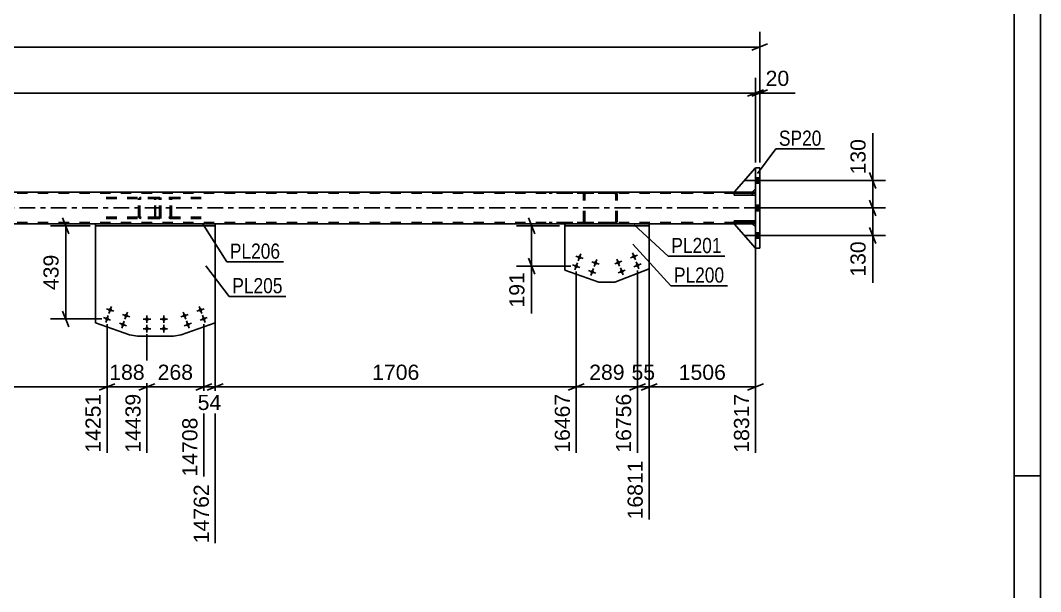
# Model space of a CAD drawing. Header units: millimetres. Extents: x -55 to 786, y -403 to 191.
# Drawn here: x 593.2 to 785.9, y -275.8 to -167.9 of the extents above; entities that cross this region are included whole.
import ezdxf

# ---------------------------------------------------------------- set-up
doc = ezdxf.new("R2010")
doc.units = ezdxf.units.MM
doc.linetypes.add('DXK_LINE_DOT2', pattern=[3.9198, 1.9599, -1.9599])
doc.linetypes.add('DXK_LINE_DOT3', pattern=[5.9187, 2.979, -0.9799, 0.9799, -0.9799])
doc.styles.add('Arial', font='ARIAL.TTF', dxfattribs={"height": 0.2})
doc.styles.add('Arial Narrow', font='ARIALN.TTF', dxfattribs={"height": 0.2})

# ---------------------------------------------------------------- blocks, each defined once
blk = doc.blocks.new('Unknown-203774531-1113')
at = {"color": 5, "linetype": 'Continuous'}
for p, q in [((785.92, -402.88), (785.92, 191.12)), ((780.92, -397.88), (780.92, 186.12)), ((785.92, -253.88), (780.92, -253.88))]:
    blk.add_line(p, q, dxfattribs=at)
blk = doc.blocks.new('Bolt-203774531-2169 - 2150')
at = {"linetype": 'Continuous'}
for points in [[(616.71, -224.31, -1), (617.43, -224.31, -1)], [(619.91, -224.31, -1), (620.63, -224.31, -1)], [(616.71, -226.11, -1), (617.43, -226.11, -1)], [(619.91, -226.11, -1), (620.63, -226.11, -1)]]:
    blk.add_hatch(color=1, dxfattribs=at).paths.add_polyline_path(points)
at = {"color": 1, "linetype": 'Continuous'}
for p, q in [((617.07, -225.03), (617.07, -223.59)), ((620.27, -225.03), (620.27, -223.59)), ((616.35, -224.31), (617.79, -224.31)), ((617.07, -226.83), (617.07, -225.39)), ((619.55, -224.31), (620.99, -224.31)), ((620.27, -226.83), (620.27, -225.39)), ((616.35, -226.11), (617.79, -226.11)), ((619.55, -226.11), (620.99, -226.11))]:
    blk.add_line(p, q, dxfattribs=at)
blk = doc.blocks.new('Part-203774531-2355 - 2150')
at = {"color": 7, "linetype": 'DXK_LINE_DOT2'}
for p, q in [((705.4, -200.29), (693.05, -200.29)), ((700.04, -200.29), (699.84, -200.32)), ((705.6, -200.32), (705.4, -200.29)), ((705.4, -200.53), (693.05, -200.53)), ((699.57, -200.58), (699.53, -200.77)), ((699.53, -205.81), (699.53, -200.77)), ((699.78, -200.77), (699.8, -200.68)), ((699.78, -205.81), (699.78, -200.77)), ((699.8, -200.68), (699.86, -200.6)), ((699.86, -200.6), (699.94, -200.55)), ((699.94, -200.55), (700.04, -200.53)), ((705.4, -200.53), (705.5, -200.55)), ((705.5, -200.55), (705.58, -200.6)), ((705.58, -200.6), (705.64, -200.68)), ((705.64, -200.68), (705.66, -200.77)), ((705.66, -205.81), (705.66, -200.77)), ((705.91, -200.77), (705.87, -200.58)), ((705.91, -205.81), (705.91, -200.77)), ((705.4, -206.05), (693.05, -206.05)), ((699.53, -205.81), (699.57, -205.99)), ((699.8, -205.9), (699.78, -205.81)), ((699.86, -205.98), (699.8, -205.9)), ((699.94, -206.03), (699.86, -205.98)), ((700.04, -206.05), (699.94, -206.03)), ((705.5, -206.03), (705.4, -206.05)), ((705.58, -205.98), (705.5, -206.03)), ((705.64, -205.9), (705.58, -205.98)), ((705.66, -205.81), (705.64, -205.9)), ((705.87, -205.99), (705.91, -205.81)), ((705.4, -206.29), (693.05, -206.29)), ((699.84, -206.25), (700.04, -206.29)), ((705.4, -206.29), (705.6, -206.25))]:
    blk.add_line(p, q, dxfattribs=at)
for centre, start, end in [((700.02, -200.79), 110.7583, 155.68), ((705.42, -200.79), 24.32, 69.2417), ((700.02, -205.79), 204.32, 249.2417), ((705.42, -205.79), 290.7583, 335.68)]:
    blk.add_arc(centre, 0.496, start, end, dxfattribs=at)
blk = doc.blocks.new('Part-203774531-2292 - 2150')
at = {"color": 7, "linetype": 'DXK_LINE_DOT2'}
for p, q in [((731.45, -206.29), (728.05, -206.29)), ((728.05, -206.29), (732.05, -210.89)), ((732.05, -206.89), (731.45, -206.29)), ((732.05, -210.89), (732.05, -206.89))]:
    blk.add_line(p, q, dxfattribs=at)
blk = doc.blocks.new('Part-203774531-2293 - 2150')
at = {"color": 2, "linetype": 'Continuous'}
for p, q in [((731.45, -206.29), (728.05, -206.29)), ((728.05, -206.29), (732.05, -210.89)), ((732.05, -206.89), (731.45, -206.29))]:
    blk.add_line(p, q, dxfattribs=at)
at = {"color": 7, "linetype": 'DXK_LINE_DOT2'}
blk.add_line((732.05, -210.89), (732.05, -206.89), dxfattribs=at)
blk = doc.blocks.new('Part-203774531-2224 - 2150')
at = {"color": 7, "linetype": 'DXK_LINE_DOT2'}
for p, q in [((619.2, -201.29), (608.98, -201.29)), ((619.2, -201.53), (608.98, -201.53)), ((615.5, -201.58), (615.46, -201.77)), ((615.46, -204.81), (615.46, -201.77)), ((615.71, -201.77), (615.73, -201.68)), ((615.71, -204.81), (615.71, -201.77)), ((615.73, -201.68), (615.79, -201.6)), ((615.97, -201.29), (615.77, -201.32)), ((615.79, -201.6), (615.87, -201.55)), ((615.87, -201.55), (615.97, -201.53)), ((619.4, -201.32), (619.2, -201.29)), ((619.2, -201.53), (619.3, -201.55)), ((619.3, -201.55), (619.38, -201.6)), ((619.38, -201.6), (619.44, -201.68)), ((619.44, -201.68), (619.46, -201.77)), ((619.46, -204.81), (619.46, -201.77)), ((619.72, -201.77), (619.68, -201.58)), ((619.72, -204.81), (619.72, -201.77)), ((619.2, -205.05), (608.98, -205.05)), ((619.2, -205.29), (608.98, -205.29)), ((615.46, -204.81), (615.5, -204.99)), ((615.73, -204.9), (615.71, -204.81)), ((615.79, -204.98), (615.73, -204.9)), ((615.77, -205.25), (615.97, -205.29)), ((615.87, -205.03), (615.79, -204.98)), ((615.97, -205.05), (615.87, -205.03)), ((619.3, -205.03), (619.2, -205.05)), ((619.2, -205.29), (619.4, -205.25)), ((619.38, -204.98), (619.3, -205.03)), ((619.44, -204.9), (619.38, -204.98)), ((619.46, -204.81), (619.44, -204.9)), ((619.68, -204.99), (619.72, -204.81))]:
    blk.add_line(p, q, dxfattribs=at)
for centre, start, end in [((615.95, -201.79), 110.7583, 155.68), ((619.22, -201.79), 24.32, 69.2417), ((615.95, -204.79), 204.32, 249.2417), ((619.22, -204.79), 290.7583, 335.68)]:
    blk.add_arc(centre, 0.496, start, end, dxfattribs=at)
blk = doc.blocks.new('Part-203774531-2235 - 2150')
at = {"color": 7, "linetype": 'DXK_LINE_DOT2'}
for p, q in [((618.57, -201.58), (618.55, -201.77)), ((618.55, -204.81), (618.55, -201.77)), ((618.63, -201.43), (618.57, -201.58)), ((618.71, -201.32), (618.63, -201.43)), ((618.68, -201.77), (618.69, -201.68)), ((618.68, -204.81), (618.68, -201.77)), ((618.69, -201.68), (618.72, -201.6)), ((618.82, -201.29), (618.71, -201.32)), ((618.72, -201.6), (618.77, -201.55)), ((618.77, -201.55), (618.82, -201.53)), ((627.32, -201.29), (618.82, -201.29)), ((627.32, -201.53), (618.82, -201.53)), ((619.72, -201.53), (619.72, -201.29)), ((621.42, -201.32), (621.22, -201.29)), ((621.22, -201.53), (621.32, -201.55)), ((621.32, -201.55), (621.4, -201.6)), ((621.4, -201.6), (621.46, -201.68)), ((621.46, -201.68), (621.48, -201.77)), ((621.48, -204.81), (621.48, -201.77)), ((621.73, -201.77), (621.69, -201.58)), ((621.73, -204.81), (621.73, -201.77)), ((618.55, -204.81), (618.57, -204.99)), ((618.57, -204.99), (618.63, -205.15)), ((618.63, -205.15), (618.71, -205.25)), ((618.69, -204.9), (618.68, -204.81)), ((618.72, -204.98), (618.69, -204.9)), ((618.71, -205.25), (618.82, -205.29)), ((618.77, -205.03), (618.72, -204.98)), ((618.82, -205.05), (618.77, -205.03)), ((627.32, -205.05), (618.82, -205.05)), ((627.32, -205.29), (618.82, -205.29)), ((619.72, -205.29), (619.72, -205.05)), ((621.32, -205.03), (621.22, -205.05)), ((621.22, -205.29), (621.42, -205.25)), ((621.4, -204.98), (621.32, -205.03)), ((621.46, -204.9), (621.4, -204.98)), ((621.48, -204.81), (621.46, -204.9)), ((621.69, -204.99), (621.73, -204.81))]:
    blk.add_line(p, q, dxfattribs=at)
for centre, start, end in [((621.24, -201.78), 23.8951, 68.8487), ((621.24, -204.79), 291.1513, 336.1049)]:
    blk.add_arc(centre, 0.492, start, end, dxfattribs=at)
blk = doc.blocks.new('Part-203774531-2266 - 2150')
at = {"color": 7, "linetype": 'DXK_LINE_DOT2'}
for p, q in [((732.05, -200.53), (728.05, -200.53)), ((728.05, -200.53), (728.05, -200.85)), ((728.05, -200.85), (732.05, -200.85)), ((731.45, -200.53), (731.45, -200.85)), ((732.05, -200.85), (732.05, -200.53)), ((732.05, -200.58), (732.05, -200.85))]:
    blk.add_line(p, q, dxfattribs=at)
blk = doc.blocks.new('Bolt-203774531-2348 - 2150')
at = {"linetype": 'Continuous'}
for points in [[(697.85, -214.19, -1), (698.53, -214.43, -1)], [(698.46, -212.5, -1), (699.13, -212.74, -1)], [(701.47, -213.57, -1), (702.15, -213.81, -1)], [(700.87, -215.26, -1), (701.55, -215.5, -1)]]:
    blk.add_hatch(color=1, dxfattribs=at).paths.add_polyline_path(points)
at = {"color": 1, "linetype": 'Continuous'}
for p, q in [((698.55, -213.3), (699.04, -211.94)), ((697.95, -214.99), (698.43, -213.64)), ((698.12, -212.38), (699.47, -212.86)), ((701.13, -213.45), (702.49, -213.93)), ((701.57, -214.37), (702.05, -213.01)), ((697.51, -214.07), (698.87, -214.55)), ((700.53, -215.14), (701.89, -215.62)), ((700.97, -216.06), (701.45, -214.71))]:
    blk.add_line(p, q, dxfattribs=at)
blk = doc.blocks.new('Part-203774531-2287 - 2150')
at = {"color": 2, "linetype": 'Continuous'}
for p, q in [((607.36, -206.29), (607.36, -206.69)), ((607.36, -206.29), (629.97, -206.29)), ((607.36, -206.69), (629.97, -206.69)), ((629.97, -206.29), (629.97, -206.69))]:
    blk.add_line(p, q, dxfattribs=at)
blk = doc.blocks.new('Part-203774531-2361 - 2150')
at = {"color": 7, "linetype": 'DXK_LINE_DOT2'}
for p, q in [((732.05, -205.73), (728.05, -205.73)), ((728.05, -205.73), (728.05, -206.05)), ((728.05, -206.05), (732.05, -206.05)), ((731.45, -206.05), (731.45, -205.73)), ((732.05, -206.05), (732.05, -205.73))]:
    blk.add_line(p, q, dxfattribs=at)
blk = doc.blocks.new('Part-203774531-2290 - 2150')
at = {"color": 7, "linetype": 'DXK_LINE_DOT2'}
for p, q in [((728.05, -200.29), (732.05, -195.69)), ((732.05, -195.69), (732.05, -199.69)), ((731.45, -200.29), (728.05, -200.29)), ((732.05, -199.69), (731.45, -200.29))]:
    blk.add_line(p, q, dxfattribs=at)
blk = doc.blocks.new('Part-203774531-2291 - 2150')
at = {"color": 2, "linetype": 'Continuous'}
for p, q in [((728.05, -200.29), (732.05, -195.69)), ((731.45, -200.29), (728.05, -200.29)), ((732.05, -199.69), (731.45, -200.29))]:
    blk.add_line(p, q, dxfattribs=at)
at = {"color": 7, "linetype": 'DXK_LINE_DOT2'}
blk.add_line((732.05, -195.69), (732.05, -199.69), dxfattribs=at)
blk = doc.blocks.new('Part-203774531-2295 - 2150')
at = {"color": 2, "linetype": 'Continuous'}
for p, q in [((728.05, -200.85), (728.05, -200.53)), ((728.05, -200.53), (732.05, -200.53)), ((732.05, -200.85), (728.05, -200.85)), ((732.05, -200.85), (732.05, -200.53))]:
    blk.add_line(p, q, dxfattribs=at)
at = {"color": 7, "linetype": 'DXK_LINE_DOT2'}
for p, q in [((731.45, -200.85), (731.45, -200.53)), ((732.05, -200.53), (732.05, -200.85))]:
    blk.add_line(p, q, dxfattribs=at)
blk = doc.blocks.new('Part-203774531-2318 - 2150')
at = {"color": 2, "linetype": 'Continuous'}
for p, q in [((732.05, -195.69), (732.85, -195.69)), ((732.05, -210.89), (732.05, -195.69)), ((732.85, -210.89), (732.85, -195.69)), ((732.85, -210.89), (732.05, -210.89))]:
    blk.add_line(p, q, dxfattribs=at)
at = {"color": 7, "linetype": 'DXK_LINE_DOT2'}
for p, q in [((732.05, -210.89), (732.05, -195.69)), ((732.85, -195.69), (732.85, -210.89))]:
    blk.add_line(p, q, dxfattribs=at)
blk = doc.blocks.new('Bolt-203774531-2326 - 2150')
at = {"linetype": 'Continuous'}
for points in [[(732.05, -197.57), (732.05, -198.61), (732.85, -198.61), (732.85, -197.57)], [(732.05, -197.57), (732.05, -198.61), (732.85, -198.61), (732.85, -197.57)], [(732.05, -197.57), (732.05, -198.61), (732.85, -198.61), (732.85, -197.57)], [(732.05, -202.77), (732.05, -203.81), (732.85, -203.81), (732.85, -202.77)], [(732.05, -202.77), (732.05, -203.81), (732.85, -203.81), (732.85, -202.77)], [(732.05, -207.97), (732.05, -209.01), (732.85, -209.01), (732.85, -207.97)], [(732.05, -207.97), (732.05, -209.01), (732.85, -209.01), (732.85, -207.97)], [(732.05, -207.97), (732.05, -209.01), (732.85, -209.01), (732.85, -207.97)]]:
    blk.add_hatch(color=1, dxfattribs=at).paths.add_polyline_path(points)
at = {"color": 1, "linetype": 'Continuous'}
for p, q in [((734.25, -198.09), (730.05, -198.09)), ((734.25, -198.09), (730.05, -198.09)), ((734.25, -198.09), (730.05, -198.09)), ((732.85, -197.57), (732.05, -197.57)), ((732.85, -197.57), (732.05, -197.57)), ((732.85, -197.57), (732.05, -197.57)), ((732.85, -198.61), (732.05, -198.61)), ((732.85, -198.61), (732.05, -198.61)), ((732.85, -198.61), (732.05, -198.61)), ((734.25, -203.29), (730.05, -203.29)), ((734.25, -203.29), (730.05, -203.29)), ((732.85, -202.77), (732.05, -202.77)), ((732.85, -202.77), (732.05, -202.77)), ((732.85, -203.81), (732.05, -203.81)), ((732.85, -203.81), (732.05, -203.81)), ((732.85, -207.97), (732.05, -207.97)), ((732.85, -207.97), (732.05, -207.97)), ((732.85, -207.97), (732.05, -207.97)), ((734.25, -208.49), (730.05, -208.49)), ((734.25, -208.49), (730.05, -208.49)), ((734.25, -208.49), (730.05, -208.49)), ((732.85, -209.01), (732.05, -209.01)), ((732.85, -209.01), (732.05, -209.01)), ((732.85, -209.01), (732.05, -209.01))]:
    blk.add_line(p, q, dxfattribs=at)
blk = doc.blocks.new('Part-203774531-2362 - 2150')
at = {"color": 2, "linetype": 'Continuous'}
for p, q in [((728.05, -206.05), (728.05, -205.73)), ((728.05, -205.73), (732.05, -205.73)), ((732.05, -206.05), (728.05, -206.05)), ((732.05, -206.05), (732.05, -205.73))]:
    blk.add_line(p, q, dxfattribs=at)
at = {"color": 7, "linetype": 'DXK_LINE_DOT2'}
for p, q in [((731.45, -206.05), (731.45, -205.73)), ((732.05, -205.73), (732.05, -206.05))]:
    blk.add_line(p, q, dxfattribs=at)
blk = doc.blocks.new('Part-203774531-2370 - 2150')
at = {"color": 2, "linetype": 'Continuous'}
for p, q in [((719.95, -200.29), (54.38, -200.29)), ((728.05, -200.29), (720.05, -200.29)), ((731.45, -200.29), (732.05, -200.29)), ((607.36, -206.29), (541.46, -206.29)), ((696.03, -206.29), (629.97, -206.29)), ((719.95, -206.29), (711.95, -206.29)), ((728.05, -206.29), (720.05, -206.29)), ((732.05, -206.29), (731.45, -206.29))]:
    blk.add_line(p, q, dxfattribs=at)
at = {"color": 7, "linetype": 'DXK_LINE_DOT2'}
for p, q in [((731.45, -200.29), (728.05, -200.29)), ((732.05, -200.29), (732.05, -206.29)), ((719.95, -200.53), (54.38, -200.53)), ((732.05, -200.53), (720.05, -200.53)), ((719.95, -206.05), (54.38, -206.05)), ((732.05, -206.05), (720.05, -206.05)), ((629.97, -206.29), (607.36, -206.29)), ((711.95, -206.29), (696.03, -206.29)), ((731.45, -206.29), (728.05, -206.29)), ((732.05, -206.29), (732.05, -206.25))]:
    blk.add_line(p, q, dxfattribs=at)
at = {"color": 7, "linetype": 'DXK_LINE_DOT3'}
for p, q in [((54.38, -203.29), (719.95, -203.29)), ((720.05, -203.29), (732.05, -203.29))]:
    blk.add_line(p, q, dxfattribs=at)
blk = doc.blocks.new('Bolt-203774531-2416 - 2150')
at = {"linetype": 'Continuous'}
for points in [[(623.85, -223.76, -1), (624.53, -223.52, -1)], [(626.86, -222.69, -1), (627.54, -222.45, -1)], [(624.45, -225.45, -1), (625.13, -225.21, -1)], [(627.47, -224.38, -1), (628.14, -224.14, -1)]]:
    blk.add_hatch(color=1, dxfattribs=at).paths.add_polyline_path(points)
at = {"color": 1, "linetype": 'Continuous'}
for p, q in [((623.51, -223.88), (624.87, -223.4)), ((624.43, -224.32), (623.95, -222.96)), ((626.52, -222.81), (627.88, -222.33)), ((627.44, -223.25), (626.96, -221.89)), ((628.05, -224.94), (627.56, -223.58)), ((624.11, -225.57), (625.47, -225.09)), ((625.03, -226.01), (624.55, -224.65)), ((627.13, -224.5), (628.48, -224.02))]:
    blk.add_line(p, q, dxfattribs=at)
blk = doc.blocks.new('Part-203774531-2437 - 2150')
at = {"color": 2, "linetype": 'Continuous'}
for p, q in [((696.03, -215.03), (696.03, -206.69)), ((711.95, -206.69), (711.95, -214.78)), ((702.44, -217.31), (696.03, -215.03)), ((711.95, -214.78), (705.49, -217.31)), ((705.49, -217.31), (702.44, -217.31))]:
    blk.add_line(p, q, dxfattribs=at)
at = {"color": 7, "linetype": 'DXK_LINE_DOT2'}
blk.add_line((696.03, -206.69), (711.95, -206.69), dxfattribs=at)
blk = doc.blocks.new('Part-203774531-2442 - 2150')
at = {"color": 2, "linetype": 'Continuous'}
for p, q in [((696.03, -206.29), (696.03, -206.69)), ((696.03, -206.29), (711.95, -206.29)), ((696.03, -206.69), (711.95, -206.69)), ((711.95, -206.29), (711.95, -206.69))]:
    blk.add_line(p, q, dxfattribs=at)
blk = doc.blocks.new('Bolt-203774531-2443 - 2150')
at = {"linetype": 'Continuous'}
for points in [[(609.79, -222.45, -1), (610.47, -222.69, -1)], [(612.81, -223.52, -1), (613.49, -223.76, -1)], [(609.19, -224.14, -1), (609.87, -224.39, -1)], [(612.21, -225.21, -1), (612.88, -225.46, -1)]]:
    blk.add_hatch(color=1, dxfattribs=at).paths.add_polyline_path(points)
at = {"color": 1, "linetype": 'Continuous'}
for p, q in [((609.29, -224.94), (609.77, -223.59)), ((609.45, -222.33), (610.81, -222.81)), ((609.89, -223.25), (610.37, -221.89)), ((612.47, -223.4), (613.82, -223.88)), ((612.91, -224.32), (613.39, -222.96)), ((608.85, -224.02), (610.21, -224.51)), ((611.87, -225.09), (613.22, -225.58)), ((612.3, -226.01), (612.79, -224.66))]:
    blk.add_line(p, q, dxfattribs=at)
blk = doc.blocks.new('Bolt-203774531-2444 - 2150')
at = {"linetype": 'Continuous'}
for points in [[(705.79, -213.75, -1), (706.46, -213.49, -1)], [(708.77, -212.58, -1), (709.44, -212.32, -1)], [(709.43, -214.26, -1), (710.1, -214, -1)], [(706.45, -215.43, -1), (707.12, -215.16, -1)]]:
    blk.add_hatch(color=1, dxfattribs=at).paths.add_polyline_path(points)
at = {"color": 1, "linetype": 'Continuous'}
for p, q in [((709.37, -213.12), (708.84, -211.78)), ((705.46, -213.88), (706.8, -213.36)), ((706.39, -214.29), (705.86, -212.95)), ((708.44, -212.71), (709.78, -212.19)), ((709.09, -214.39), (710.43, -213.87)), ((710.02, -214.8), (709.5, -213.46)), ((706.11, -215.56), (707.45, -215.03)), ((707.04, -215.96), (706.52, -214.62))]:
    blk.add_line(p, q, dxfattribs=at)
blk = doc.blocks.new('Part-203774531-2468 - 2150')
at = {"color": 2, "linetype": 'Continuous'}
for p, q in [((607.36, -224.98), (607.36, -206.69)), ((629.97, -206.69), (629.97, -224.98)), ((613.77, -227.26), (607.36, -224.98)), ((629.97, -224.98), (623.56, -227.25)), ((615.27, -227.51), (613.77, -227.26)), ((623.56, -227.25), (622.07, -227.51)), ((622.07, -227.51), (615.27, -227.51))]:
    blk.add_line(p, q, dxfattribs=at)
at = {"color": 7, "linetype": 'DXK_LINE_DOT2'}
blk.add_line((607.36, -206.69), (629.97, -206.69), dxfattribs=at)
blk = doc.blocks.new('StraightDimension-203774531-38213 - 2150')
at = {"color": 7, "linetype": 'Continuous'}
for p, q in [((689.15, -205.19), (690.35, -208.19)), ((695.03, -206.69), (686.9, -206.69)), ((689.75, -214.31), (689.75, -206.69)), ((690.35, -215.81), (689.15, -212.81)), ((697.19, -214.31), (686.9, -214.31))]:
    blk.add_line(p, q, dxfattribs=at)
at = {"color": 0}
blk.add_wipeout([(689, -214.84), (684.8, -214.84), (684.8, -222.71), (689, -222.71)], dxfattribs=at)
at = {"color": 7, "linetype": 'Continuous'}
blk.add_line((689.75, -214.31), (689.75, -223.24), dxfattribs=at)
blk.add_line((689.75, -214.31), (689.75, -223.24), dxfattribs=at)
at = {"color": 3, "style": 'Arial'}
blk.add_text('191', height=2.865, rotation=90.0002, dxfattribs=at).set_placement((688.4, -222.11))
blk = doc.blocks.new('StraightDimension-203774531-33138 - 2150')
at = {"color": 7, "linetype": 'Continuous'}
for p, q in [((732.05, -194.69), (732.05, -178.73)), ((730.55, -182.18), (733.55, -180.98)), ((42.28, -181.58), (732.05, -181.58))]:
    blk.add_line(p, q, dxfattribs=at)
blk = doc.blocks.new('StraightDimension-203774531-32920 - 2150')
at = {"color": 7, "linetype": 'Continuous'}
for p, q in [((627.81, -225.26), (627.81, -254.04)), ((617.07, -227.11), (617.07, -249.54)), ((615.57, -237.72), (618.57, -236.52)), ((629.31, -236.52), (626.31, -237.72)), ((617.07, -237.12), (627.81, -237.12))]:
    blk.add_line(p, q, dxfattribs=at)
at = {"color": 0}
blk.add_wipeout([(626.37, -236.37), (626.37, -232.17), (618.5, -232.17), (618.5, -236.37)], dxfattribs=at)
at = {"color": 0, "linetype": 'Continuous'}
blk.add_wipeout([(627.21, -242.32), (623.01, -242.32), (623.01, -254.64), (627.21, -254.64)], dxfattribs=at)
at = {"color": 3, "style": 'Arial'}
blk.add_text('268', height=2.865, dxfattribs=at).set_placement((619.1, -235.77))
at = {"color": 3, "linetype": 'Continuous', "style": 'Arial'}
blk.add_text('14708', height=2.865, rotation=90.0002, dxfattribs=at).set_placement((626.61, -254.04))
blk = doc.blocks.new('StraightDimension-203774531-32916 - 2150')
at = {"color": 7, "linetype": 'Continuous'}
for p, q in [((711.95, -207.69), (711.95, -262.14)), ((709.76, -215.13), (709.76, -249.54)), ((708.26, -237.72), (711.26, -236.52)), ((713.45, -236.52), (710.45, -237.72)), ((709.76, -237.12), (711.95, -237.12))]:
    blk.add_line(p, q, dxfattribs=at)
at = {"color": 0}
blk.add_wipeout([(713.68, -236.37), (713.68, -232.17), (708.03, -232.17), (708.03, -236.37)], dxfattribs=at)
at = {"color": 0, "linetype": 'Continuous'}
blk.add_wipeout([(711.35, -250.42), (707.15, -250.42), (707.15, -262.74), (711.35, -262.74)], dxfattribs=at)
at = {"color": 3, "style": 'Arial'}
blk.add_text('55', height=2.865, dxfattribs=at).set_placement((708.63, -235.77))
at = {"color": 3, "linetype": 'Continuous', "style": 'Arial'}
blk.add_text('16811', height=2.865, rotation=90.0002, dxfattribs=at).set_placement((710.75, -262.14))
blk = doc.blocks.new('StraightDimension-203774531-32921 - 2150')
at = {"color": 7, "linetype": 'Continuous'}
for p, q in [((609.53, -225.27), (609.53, -249.54)), ((617.07, -227.11), (617.07, -249.54)), ((608.03, -237.72), (611.03, -236.52)), ((618.57, -236.52), (615.57, -237.72)), ((609.53, -237.12), (617.07, -237.12))]:
    blk.add_line(p, q, dxfattribs=at)
at = {"color": 0}
blk.add_wipeout([(617.23, -236.37), (617.23, -232.17), (609.36, -232.17), (609.36, -236.37)], dxfattribs=at)
at = {"color": 0, "linetype": 'Continuous'}
blk.add_wipeout([(616.47, -237.82), (612.27, -237.82), (612.27, -250.14), (616.47, -250.14)], dxfattribs=at)
at = {"color": 3, "style": 'Arial'}
blk.add_text('188', height=2.865, dxfattribs=at).set_placement((609.96, -235.77))
at = {"color": 3, "linetype": 'Continuous', "style": 'Arial'}
blk.add_text('14439', height=2.865, rotation=90.0002, dxfattribs=at).set_placement((615.87, -249.54))
blk = doc.blocks.new('StraightDimension-203774531-2988 - 2150')
at = {"color": 7, "linetype": 'Continuous'}
for p, q in [((753.61, -201.79), (754.81, -204.79)), ((733.85, -203.29), (756.61, -203.29)), ((754.21, -208.49), (754.21, -203.29)), ((754.81, -209.99), (753.61, -206.99)), ((733.85, -208.49), (756.61, -208.49))]:
    blk.add_line(p, q, dxfattribs=at)
at = {"color": 0}
blk.add_wipeout([(753.46, -209.01), (749.26, -209.01), (749.26, -216.88), (753.46, -216.88)], dxfattribs=at)
at = {"color": 7, "linetype": 'Continuous'}
blk.add_line((754.21, -208.49), (754.21, -217.41), dxfattribs=at)
blk.add_line((754.21, -208.49), (754.21, -217.41), dxfattribs=at)
at = {"color": 3, "style": 'Arial'}
blk.add_text('130', height=2.865, rotation=90.0002, dxfattribs=at).set_placement((752.86, -216.28))
blk = doc.blocks.new('StraightDimension-203774531-32915 - 2150')
at = {"color": 7, "linetype": 'Continuous'}
for p, q in [((711.95, -207.69), (711.95, -262.14)), ((732.05, -207.29), (732.05, -249.54)), ((713.45, -236.52), (710.45, -237.72)), ((730.55, -237.72), (733.55, -236.52)), ((711.95, -237.12), (732.05, -237.12))]:
    blk.add_line(p, q, dxfattribs=at)
at = {"color": 0}
blk.add_wipeout([(727.05, -236.37), (727.05, -232.17), (716.95, -232.17), (716.95, -236.37)], dxfattribs=at)
at = {"color": 0, "linetype": 'Continuous'}
blk.add_wipeout([(731.45, -237.82), (727.25, -237.82), (727.25, -250.14), (731.45, -250.14)], dxfattribs=at)
at = {"color": 3, "style": 'Arial'}
blk.add_text('1506', height=2.865, dxfattribs=at).set_placement((717.55, -235.77))
at = {"color": 3, "linetype": 'Continuous', "style": 'Arial'}
blk.add_text('18317', height=2.865, rotation=90.0002, dxfattribs=at).set_placement((730.85, -249.54))
blk = doc.blocks.new('StraightDimension-203774531-2998 - 2150')
at = {"color": 7, "linetype": 'Continuous'}
for p, q in [((753.61, -196.59), (754.81, -199.59)), ((733.85, -198.09), (756.61, -198.09)), ((754.21, -203.29), (754.21, -198.09)), ((754.81, -204.79), (753.61, -201.79)), ((733.85, -203.29), (756.61, -203.29))]:
    blk.add_line(p, q, dxfattribs=at)
at = {"color": 0}
blk.add_wipeout([(753.46, -189.69), (749.26, -189.69), (749.26, -197.56), (753.46, -197.56)], dxfattribs=at)
at = {"color": 7, "linetype": 'Continuous'}
blk.add_line((754.21, -198.09), (754.21, -189.17), dxfattribs=at)
blk.add_line((754.21, -198.09), (754.21, -189.17), dxfattribs=at)
at = {"color": 3, "style": 'Arial'}
blk.add_text('130', height=2.865, rotation=90.0002, dxfattribs=at).set_placement((752.86, -196.96))
blk = doc.blocks.new('StraightDimension-203774531-32917 - 2150')
at = {"color": 7, "linetype": 'Continuous'}
for p, q in [((698.19, -215.31), (698.19, -249.54)), ((709.76, -215.13), (709.76, -249.54)), ((696.69, -237.72), (699.69, -236.52)), ((711.26, -236.52), (708.26, -237.72)), ((698.19, -237.12), (709.76, -237.12))]:
    blk.add_line(p, q, dxfattribs=at)
at = {"color": 0}
blk.add_wipeout([(707.91, -236.37), (707.91, -232.17), (700.04, -232.17), (700.04, -236.37)], dxfattribs=at)
at = {"color": 0, "linetype": 'Continuous'}
blk.add_wipeout([(709.16, -237.82), (704.96, -237.82), (704.96, -250.14), (709.16, -250.14)], dxfattribs=at)
at = {"color": 3, "style": 'Arial'}
blk.add_text('289', height=2.865, dxfattribs=at).set_placement((700.64, -235.77))
at = {"color": 3, "linetype": 'Continuous', "style": 'Arial'}
blk.add_text('16756', height=2.865, rotation=90.0002, dxfattribs=at).set_placement((708.56, -249.54))
blk = doc.blocks.new('StraightDimension-203774531-32918 - 2150')
at = {"color": 7, "linetype": 'Continuous'}
for p, q in [((629.97, -207.69), (629.97, -266.64)), ((698.19, -215.31), (698.19, -249.54)), ((631.47, -236.52), (628.47, -237.72)), ((696.69, -237.72), (699.69, -236.52)), ((629.97, -237.12), (698.19, -237.12))]:
    blk.add_line(p, q, dxfattribs=at)
at = {"color": 0}
blk.add_wipeout([(669.13, -236.37), (669.13, -232.17), (659.03, -232.17), (659.03, -236.37)], dxfattribs=at)
at = {"color": 0, "linetype": 'Continuous'}
blk.add_wipeout([(697.59, -237.82), (693.39, -237.82), (693.39, -250.14), (697.59, -250.14)], dxfattribs=at)
at = {"color": 3, "style": 'Arial'}
blk.add_text('1706', height=2.865, dxfattribs=at).set_placement((659.63, -235.77))
at = {"color": 3, "linetype": 'Continuous', "style": 'Arial'}
blk.add_text('16467', height=2.865, rotation=90.0002, dxfattribs=at).set_placement((696.99, -249.54))
blk = doc.blocks.new('StraightDimension-203774531-32919 - 2150')
at = {"color": 7, "linetype": 'Continuous'}
for p, q in [((629.97, -207.69), (629.97, -266.64)), ((627.81, -225.26), (627.81, -254.04)), ((626.31, -237.72), (629.31, -236.52)), ((631.47, -236.52), (628.47, -237.72)), ((627.81, -237.12), (629.97, -237.12))]:
    blk.add_line(p, q, dxfattribs=at)
at = {"color": 0}
blk.add_wipeout([(631.71, -242.07), (631.71, -237.87), (626.06, -237.87), (626.06, -242.07)], dxfattribs=at)
at = {"color": 0, "linetype": 'Continuous'}
blk.add_wipeout([(629.37, -254.92), (625.17, -254.92), (625.17, -267.24), (629.37, -267.24)], dxfattribs=at)
at = {"color": 3, "style": 'Arial'}
blk.add_text('54', height=2.865, dxfattribs=at).set_placement((626.66, -241.47))
at = {"color": 3, "linetype": 'Continuous', "style": 'Arial'}
blk.add_text('14762', height=2.865, rotation=90.0002, dxfattribs=at).set_placement((628.77, -266.64))
blk = doc.blocks.new('StraightDimension-203774531-32922 - 2150')
at = {"color": 7, "linetype": 'Continuous'}
for p, q in [((541.46, -207.69), (541.46, -262.14)), ((609.53, -225.27), (609.53, -249.54)), ((542.96, -236.52), (539.96, -237.72)), ((608.03, -237.72), (611.03, -236.52)), ((541.46, -237.12), (609.53, -237.12))]:
    blk.add_line(p, q, dxfattribs=at)
at = {"color": 0}
blk.add_wipeout([(580.54, -236.37), (580.54, -232.17), (570.45, -232.17), (570.45, -236.37)], dxfattribs=at)
at = {"color": 0, "linetype": 'Continuous'}
blk.add_wipeout([(608.93, -237.82), (604.73, -237.82), (604.73, -250.14), (608.93, -250.14)], dxfattribs=at)
at = {"color": 3, "style": 'Arial'}
blk.add_text('1702', height=2.865, dxfattribs=at).set_placement((571.05, -235.77))
at = {"color": 3, "linetype": 'Continuous', "style": 'Arial'}
blk.add_text('14251', height=2.865, rotation=90.0002, dxfattribs=at).set_placement((608.33, -249.54))
blk = doc.blocks.new('StraightDimension-203774531-33137 - 2150')
at = {"color": 7, "linetype": 'Continuous'}
for p, q in [((732.05, -194.69), (732.05, -178.73)), ((732.85, -194.69), (732.85, -178.73)), ((730.55, -182.18), (733.55, -180.98)), ((734.35, -180.98), (731.35, -182.18)), ((732.05, -181.58), (732.85, -181.58))]:
    blk.add_line(p, q, dxfattribs=at)
at = {"color": 0}
blk.add_wipeout([(739.02, -180.83), (739.02, -176.63), (733.37, -176.63), (733.37, -180.83)], dxfattribs=at)
at = {"color": 7, "linetype": 'Continuous'}
blk.add_line((732.85, -181.58), (739.55, -181.58), dxfattribs=at)
blk.add_line((732.85, -181.58), (739.55, -181.58), dxfattribs=at)
at = {"color": 3, "style": 'Arial'}
blk.add_text('20', height=2.865, dxfattribs=at).set_placement((733.97, -180.23))
blk = doc.blocks.new('StraightDimension-203774531-33195 - 2150')
at = {"color": 7, "linetype": 'Continuous'}
for p, q in [((732.85, -194.69), (732.85, -170.03)), ((41.48, -172.88), (732.85, -172.88)), ((731.35, -173.48), (734.35, -172.28))]:
    blk.add_line(p, q, dxfattribs=at)
blk = doc.blocks.new('StraightDimension-203774531-38206 - 2150')
at = {"color": 7, "linetype": 'Continuous'}
for p, q in [((602.33, -208.19), (601.13, -205.19)), ((606.36, -206.69), (598.88, -206.69)), ((601.73, -224.27), (601.73, -206.69)), ((601.13, -222.77), (602.33, -225.77)), ((608.53, -224.27), (598.88, -224.27))]:
    blk.add_line(p, q, dxfattribs=at)
at = {"color": 0}
blk.add_wipeout([(600.98, -211.54), (596.78, -211.54), (596.78, -219.41), (600.98, -219.41)], dxfattribs=at)
at = {"color": 3, "style": 'Arial'}
blk.add_text('439', height=2.865, rotation=90.0002, dxfattribs=at).set_placement((600.38, -218.81))
blk = doc.blocks.new('Mark-203774531-2283 - 2150')
at = {"color": 0}
blk.add_wipeout([(642.25, -212.88), (642.25, -209.88), (632.74, -209.88), (632.74, -212.88)], dxfattribs=at)
blk.add_wipeout([(642.25, -212.88), (642.25, -209.88), (632.74, -209.88), (632.74, -212.88)], dxfattribs=at)
at = {"color": 30, "linetype": 'Continuous'}
for p, q in [((627.67, -206.4), (632.14, -213.48)), ((632.14, -213.48), (642.85, -213.48))]:
    blk.add_line(p, q, dxfattribs=at)
at = {"color": 3, "style": 'Arial Narrow'}
blk.add_text('PL206', height=2.863, dxfattribs=at).set_placement((632.74, -212.88))
blk = doc.blocks.new('Mark-203774531-2314 - 2150')
at = {"color": 0}
blk.add_wipeout([(744.52, -191.54), (744.52, -188.54), (736.48, -188.54), (736.48, -191.54)], dxfattribs=at)
blk.add_wipeout([(744.52, -191.54), (744.52, -188.54), (736.48, -188.54), (736.48, -191.54)], dxfattribs=at)
at = {"color": 30, "linetype": 'Continuous'}
for p, q in [((732.45, -196.78), (735.88, -192.14)), ((735.88, -192.14), (745.12, -192.14))]:
    blk.add_line(p, q, dxfattribs=at)
at = {"color": 3, "style": 'Arial Narrow'}
blk.add_text('SP20', height=2.863, dxfattribs=at).set_placement((736.48, -191.54))
blk = doc.blocks.new('Mark-203774531-2433 - 2150')
at = {"color": 0}
blk.add_wipeout([(726.14, -217.4), (726.14, -214.4), (716.64, -214.4), (716.64, -217.4)], dxfattribs=at)
blk.add_wipeout([(726.14, -217.4), (726.14, -214.4), (716.64, -214.4), (716.64, -217.4)], dxfattribs=at)
at = {"color": 30, "linetype": 'Continuous'}
for p, q in [((708.88, -210.15), (716.04, -218)), ((716.04, -218), (726.74, -218))]:
    blk.add_line(p, q, dxfattribs=at)
at = {"color": 3, "style": 'Arial Narrow'}
blk.add_text('PL200', height=2.863, dxfattribs=at).set_placement((716.64, -217.4))
blk = doc.blocks.new('Mark-203774531-2438 - 2150')
at = {"color": 0}
blk.add_wipeout([(725.65, -211.82), (725.65, -208.82), (716.15, -208.82), (716.15, -211.82)], dxfattribs=at)
blk.add_wipeout([(725.65, -211.82), (725.65, -208.82), (716.15, -208.82), (716.15, -211.82)], dxfattribs=at)
at = {"color": 30, "linetype": 'Continuous'}
for p, q in [((709.1, -206.5), (715.55, -212.42)), ((715.55, -212.42), (726.25, -212.42))]:
    blk.add_line(p, q, dxfattribs=at)
at = {"color": 3, "style": 'Arial Narrow'}
blk.add_text('PL201', height=2.863, dxfattribs=at).set_placement((716.15, -211.82))
blk = doc.blocks.new('Mark-203774531-2464 - 2150')
at = {"color": 0}
blk.add_wipeout([(642.7, -219.41), (642.7, -216.41), (633.2, -216.41), (633.2, -219.41)], dxfattribs=at)
blk.add_wipeout([(642.7, -219.41), (642.7, -216.41), (633.2, -216.41), (633.2, -219.41)], dxfattribs=at)
at = {"color": 30, "linetype": 'Continuous'}
for p, q in [((628.22, -214.22), (632.6, -220.01)), ((632.6, -220.01), (643.3, -220.01))]:
    blk.add_line(p, q, dxfattribs=at)
at = {"color": 3, "style": 'Arial Narrow'}
blk.add_text('PL205', height=2.863, dxfattribs=at).set_placement((633.2, -219.41))

msp = doc.modelspace()

# ---------------------------------------------------------------- block references
for name in ['Unknown-203774531-1113', 'Part-203774531-2290 - 2150', 'Part-203774531-2291 - 2150', 'Part-203774531-2318 - 2150', 'Bolt-203774531-2326 - 2150', 'Part-203774531-2370 - 2150', 'Part-203774531-2355 - 2150', 'Part-203774531-2224 - 2150', 'Part-203774531-2235 - 2150', 'Part-203774531-2266 - 2150', 'Part-203774531-2295 - 2150', 'Part-203774531-2361 - 2150', 'Part-203774531-2362 - 2150', 'Part-203774531-2287 - 2150', 'Part-203774531-2468 - 2150', 'Part-203774531-2442 - 2150', 'Part-203774531-2437 - 2150', 'Part-203774531-2292 - 2150', 'Part-203774531-2293 - 2150', 'Bolt-203774531-2348 - 2150', 'Bolt-203774531-2444 - 2150', 'Bolt-203774531-2443 - 2150', 'Bolt-203774531-2169 - 2150', 'Bolt-203774531-2416 - 2150']:
    msp.add_blockref(name, (0, 0))

# ---------------------------------------------------------------- next in the draw order: block references
for name in ['StraightDimension-203774531-33138 - 2150', 'StraightDimension-203774531-2988 - 2150', 'StraightDimension-203774531-38213 - 2150', 'StraightDimension-203774531-32916 - 2150', 'StraightDimension-203774531-32920 - 2150']:
    msp.add_blockref(name, (0, 0))

# ---------------------------------------------------------------- next in the draw order: block references
for name in ['StraightDimension-203774531-2998 - 2150', 'StraightDimension-203774531-32915 - 2150', 'StraightDimension-203774531-32921 - 2150']:
    msp.add_blockref(name, (0, 0))

# ---------------------------------------------------------------- next in the draw order: block references
for name in ['StraightDimension-203774531-33137 - 2150', 'StraightDimension-203774531-32922 - 2150', 'StraightDimension-203774531-32917 - 2150']:
    msp.add_blockref(name, (0, 0))

# ---------------------------------------------------------------- next in the draw order: block references
for name in ['StraightDimension-203774531-33195 - 2150', 'StraightDimension-203774531-38206 - 2150', 'StraightDimension-203774531-32918 - 2150', 'Mark-203774531-2433 - 2150']:
    msp.add_blockref(name, (0, 0))

# ---------------------------------------------------------------- next in the draw order: block references
for name in ['Mark-203774531-2314 - 2150', 'StraightDimension-203774531-32919 - 2150', 'Mark-203774531-2438 - 2150']:
    msp.add_blockref(name, (0, 0))

# ---------------------------------------------------------------- next in the draw order: block references
msp.add_blockref('Mark-203774531-2283 - 2150', (0, 0))

# ---------------------------------------------------------------- next in the draw order: block references
msp.add_blockref('Mark-203774531-2464 - 2150', (0, 0))

doc.saveas('drawing.dxf')
